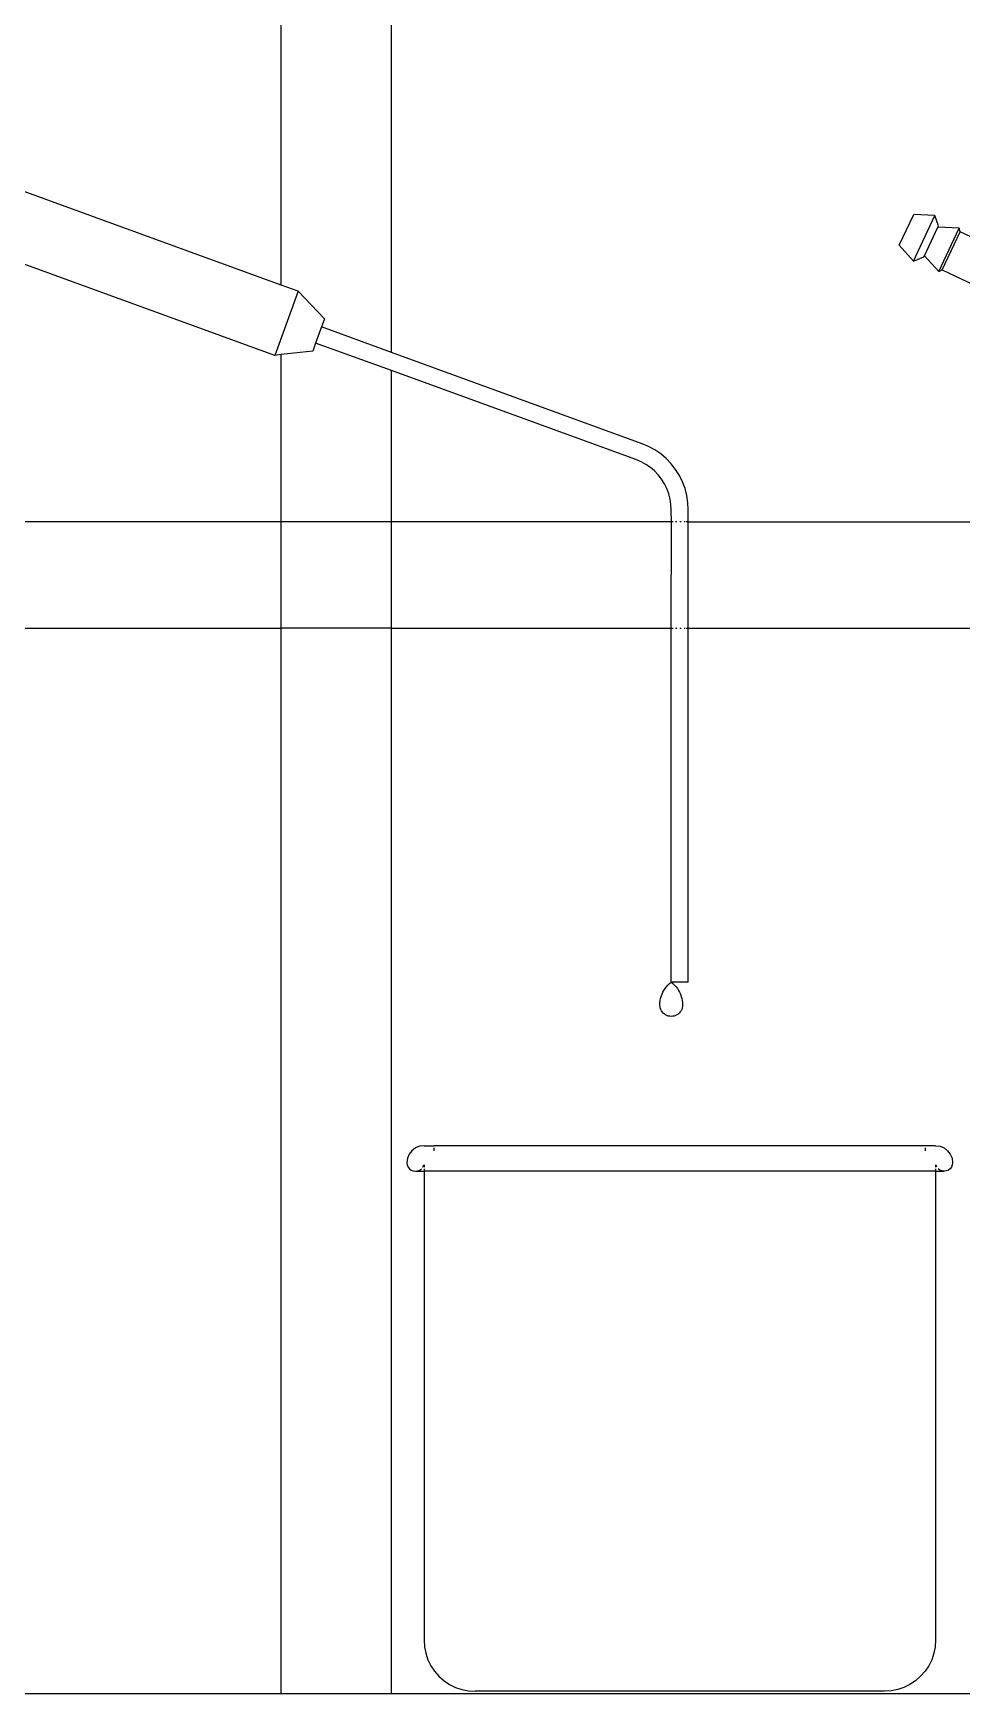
# Model space of a CAD drawing. Header units: metres. Extents: x 2.3 to 15.1, y 3 to 5.1.
# Drawn here: x 11.5319 to 11.7497, y 4.2984 to 4.688 of the extents above; entities that cross this region are included whole.
import ezdxf

# ---------------------------------------------------------------- set-up
doc = ezdxf.new("R2010")
doc.units = ezdxf.units.M
doc.layers.add('Edges', color=7, linetype='Continuous')

# ---------------------------------------------------------------- blocks, each defined once
blk = doc.blocks.new('Chemistry Lab table fr')
at = {"layer": 'Edges'}
for p, q in [((1.27224, 0.36067), (1.27224, 0.53017)), ((1.29805, 0.34489), (1.29805, 0.53017)), ((1.27224, 0.36067), (1.17095, 0.39754)), ((1.27072, 0.3442), (1.16547, 0.38251)), ((1.41717, 0.37002), (1.42059, 0.37728)), ((1.42054, 0.36634), (1.42557, 0.37703)), ((1.42557, 0.37703), (1.42059, 0.37728)), ((1.42308, 0.36758), (1.42623, 0.37428)), ((1.42636, 0.37456), (1.42557, 0.37703)), ((1.42623, 0.37428), (1.42636, 0.37456)), ((1.43122, 0.37403), (1.42623, 0.37428)), ((1.42645, 0.3639), (1.43122, 0.37403)), ((1.43149, 0.37318), (1.43122, 0.37403)), ((1.42728, 0.36423), (1.43149, 0.37318)), ((1.44727, 0.36576), (1.43149, 0.37318)), ((1.41717, 0.37002), (1.42054, 0.36634)), ((1.42054, 0.36634), (1.42295, 0.3673)), ((1.42295, 0.3673), (1.42308, 0.36758)), ((1.42308, 0.36758), (1.42645, 0.3639)), ((1.42645, 0.3639), (1.42728, 0.36423)), ((1.42728, 0.36423), (1.44306, 0.3568)), ((1.27619, 0.35923), (1.27072, 0.3442)), ((1.27619, 0.35923), (1.27224, 0.36067)), ((1.28234, 0.35274), (1.27619, 0.35923)), ((1.28166, 0.35086), (1.28029, 0.3471)), ((1.28234, 0.35274), (1.28166, 0.35086)), ((1.29805, 0.34489), (1.28166, 0.35086)), ((1.28029, 0.3471), (1.2796, 0.34522)), ((1.29805, 0.34064), (1.28029, 0.3471)), ((1.27224, 0.34437), (1.27072, 0.3442)), ((1.2796, 0.34522), (1.27224, 0.34437)), ((1.27224, 0.30517), (1.27224, 0.34437)), ((1.35688, 0.32348), (1.29805, 0.34489)), ((1.29805, 0.30517), (1.29805, 0.34064)), ((1.35542, 0.31976), (1.29805, 0.34064)), ((1.35838, 0.32285), (1.35688, 0.32348)), ((1.35664, 0.31924), (1.35542, 0.31976)), ((1.35986, 0.32204), (1.35838, 0.32285)), ((1.36124, 0.32108), (1.35986, 0.32204)), ((1.36252, 0.31999), (1.36124, 0.32108)), ((1.36369, 0.31877), (1.36252, 0.31999)), ((1.35776, 0.31863), (1.35664, 0.31924)), ((1.35881, 0.3179), (1.35776, 0.31863)), ((1.35978, 0.31708), (1.35881, 0.3179)), ((1.36066, 0.31616), (1.35978, 0.31708)), ((1.36144, 0.31515), (1.36066, 0.31616)), ((1.36472, 0.31745), (1.36369, 0.31877)), ((1.36562, 0.31602), (1.36472, 0.31745)), ((1.36636, 0.31451), (1.36562, 0.31602)), ((1.36212, 0.31407), (1.36144, 0.31515)), ((1.36268, 0.31293), (1.36212, 0.31407)), ((1.36313, 0.31173), (1.36268, 0.31293)), ((1.36345, 0.3105), (1.36313, 0.31173)), ((1.36695, 0.31293), (1.36636, 0.31451)), ((1.36737, 0.31131), (1.36695, 0.31293)), ((1.36364, 0.30924), (1.36345, 0.3105)), ((1.36371, 0.30791), (1.36364, 0.30924)), ((1.36374, 0.30517), (1.36371, 0.30791)), ((1.36763, 0.30964), (1.36737, 0.31131)), ((1.36771, 0.30801), (1.36763, 0.30964)), ((1.36768, 0.30517), (1.36771, 0.30801)), ((1.27224, 0.30517), (1.17403, 0.30517)), ((1.27224, 0.28017), (1.27224, 0.30517)), ((1.29805, 0.30517), (1.27224, 0.30517)), ((1.29805, 0.28017), (1.29805, 0.30517)), ((1.36371, 0.30517), (1.29805, 0.30517)), ((1.36371, 0.28017), (1.36374, 0.30517)), ((1.36418, 0.30517), (1.36374, 0.30517)), ((1.36503, 0.30517), (1.36471, 0.30517)), ((1.36606, 0.30517), (1.36571, 0.30517)), ((1.367, 0.30517), (1.36671, 0.30517)), ((1.36759, 0.30517), (1.36724, 0.30517)), ((1.36768, 0.28017), (1.36768, 0.30517)), ((1.36768, 0.30517), (1.61451, 0.30517)), ((1.12144, 0.28017), (1.27224, 0.28017)), ((1.27224, 0.03017), (1.27224, 0.28017)), ((1.29805, 0.28017), (1.27224, 0.28017)), ((1.29805, 0.03017), (1.29805, 0.28017)), ((1.29805, 0.28017), (1.36371, 0.28017)), ((1.36371, 0.19711), (1.36371, 0.28017)), ((1.36374, 0.28017), (1.36418, 0.28017)), ((1.36471, 0.28017), (1.36503, 0.28017)), ((1.36571, 0.28017), (1.36606, 0.28017)), ((1.36671, 0.28017), (1.367, 0.28017)), ((1.36724, 0.28017), (1.36759, 0.28017)), ((1.36771, 0.19711), (1.36768, 0.28017)), ((1.36768, 0.28017), (1.97976, 0.28017)), ((1.36175, 0.19476), (1.362, 0.19521)), ((1.362, 0.19521), (1.36228, 0.19564)), ((1.36228, 0.19564), (1.36259, 0.19605)), ((1.36259, 0.19605), (1.36294, 0.19643)), ((1.36294, 0.19643), (1.36331, 0.19679)), ((1.36331, 0.19679), (1.36371, 0.19711)), ((1.36371, 0.19711), (1.36411, 0.19679)), ((1.36771, 0.19711), (1.36371, 0.19711)), ((1.36411, 0.19679), (1.36448, 0.19643)), ((1.36448, 0.19643), (1.36483, 0.19605)), ((1.36483, 0.19605), (1.36514, 0.19564)), ((1.36514, 0.19564), (1.36542, 0.19521)), ((1.36542, 0.19521), (1.36567, 0.19476)), ((1.36104, 0.19178), (1.36106, 0.19229)), ((1.36107, 0.19143), (1.36104, 0.19178)), ((1.36106, 0.19229), (1.36112, 0.1928)), ((1.36113, 0.19109), (1.36107, 0.19143)), ((1.36112, 0.1928), (1.36122, 0.19331)), ((1.36125, 0.19076), (1.36113, 0.19109)), ((1.36122, 0.19331), (1.36136, 0.19381)), ((1.36136, 0.19381), (1.36154, 0.19429)), ((1.36154, 0.19429), (1.36175, 0.19476)), ((1.36567, 0.19476), (1.36589, 0.19429)), ((1.36589, 0.19429), (1.36606, 0.19381)), ((1.36606, 0.19381), (1.3662, 0.19331)), ((1.36629, 0.19109), (1.36617, 0.19076)), ((1.3662, 0.19331), (1.3663, 0.1928)), ((1.36635, 0.19143), (1.36629, 0.19109)), ((1.3663, 0.1928), (1.36636, 0.19229)), ((1.36638, 0.19178), (1.36635, 0.19143)), ((1.36636, 0.19229), (1.36638, 0.19178)), ((1.3614, 0.19044), (1.36125, 0.19076)), ((1.36159, 0.19015), (1.3614, 0.19044)), ((1.36182, 0.18989), (1.36159, 0.19015)), ((1.36209, 0.18966), (1.36182, 0.18989)), ((1.36238, 0.18947), (1.36209, 0.18966)), ((1.36269, 0.18931), (1.36238, 0.18947)), ((1.36302, 0.1892), (1.36269, 0.18931)), ((1.36336, 0.18913), (1.36302, 0.1892)), ((1.36371, 0.18911), (1.36336, 0.18913)), ((1.36406, 0.18913), (1.36371, 0.18911)), ((1.3644, 0.1892), (1.36406, 0.18913)), ((1.36473, 0.18931), (1.3644, 0.1892)), ((1.36504, 0.18947), (1.36473, 0.18931)), ((1.36533, 0.18966), (1.36504, 0.18947)), ((1.3656, 0.18989), (1.36533, 0.18966)), ((1.36583, 0.19015), (1.3656, 0.18989)), ((1.36602, 0.19044), (1.36583, 0.19015)), ((1.36617, 0.19076), (1.36602, 0.19044)), ((1.30225, 0.15677), (1.30185, 0.15581)), ((1.30288, 0.1576), (1.30225, 0.15677)), ((1.30371, 0.15824), (1.30288, 0.1576)), ((1.30467, 0.15864), (1.30371, 0.15824)), ((1.30571, 0.15877), (1.30467, 0.15864)), ((1.30571, 0.15877), (1.30811, 0.15877)), ((1.30811, 0.15864), (1.30811, 0.15877)), ((1.42331, 0.15877), (1.30811, 0.15877)), ((1.30811, 0.1576), (1.30811, 0.15824)), ((1.42331, 0.15864), (1.42331, 0.15877)), ((1.42571, 0.15877), (1.42331, 0.15877)), ((1.42331, 0.1576), (1.42331, 0.15824)), ((1.42571, 0.15877), (1.42675, 0.15864)), ((1.42675, 0.15864), (1.42771, 0.15824)), ((1.42771, 0.15824), (1.42854, 0.1576)), ((1.42854, 0.1576), (1.42917, 0.15677)), ((1.42917, 0.15677), (1.42957, 0.15581)), ((1.30185, 0.15581), (1.30171, 0.15477)), ((1.30171, 0.15477), (1.30178, 0.15425)), ((1.30178, 0.15425), (1.30198, 0.15377)), ((1.30198, 0.15377), (1.3023, 0.15336)), ((1.3023, 0.15336), (1.30271, 0.15304)), ((1.30271, 0.15304), (1.30319, 0.15284)), ((1.30319, 0.15284), (1.30371, 0.15277)), ((1.30371, 0.15277), (1.30423, 0.15284)), ((1.30371, 0.15277), (1.30571, 0.15277)), ((1.30423, 0.15284), (1.30471, 0.15304)), ((1.30471, 0.15304), (1.30512, 0.15336)), ((1.30544, 0.15377), (1.30564, 0.15425)), ((1.30571, 0.15425), (1.30571, 0.15377)), ((1.30571, 0.15336), (1.30571, 0.15277)), ((1.30571, 0.15277), (1.30571, 0.04277)), ((1.42571, 0.15277), (1.30571, 0.15277)), ((1.42571, 0.15425), (1.42571, 0.15377)), ((1.42571, 0.15336), (1.42571, 0.15277)), ((1.42571, 0.15277), (1.42571, 0.04277)), ((1.42571, 0.15277), (1.42771, 0.15277)), ((1.42598, 0.15377), (1.42578, 0.15425)), ((1.42671, 0.15304), (1.4263, 0.15336)), ((1.42719, 0.15284), (1.42671, 0.15304)), ((1.42771, 0.15277), (1.42719, 0.15284)), ((1.42823, 0.15284), (1.42771, 0.15277)), ((1.42871, 0.15304), (1.42823, 0.15284)), ((1.42912, 0.15336), (1.42871, 0.15304)), ((1.42944, 0.15377), (1.42912, 0.15336)), ((1.42964, 0.15425), (1.42944, 0.15377)), ((1.42957, 0.15581), (1.42971, 0.15477)), ((1.42971, 0.15477), (1.42964, 0.15425)), ((1.30571, 0.04277), (1.30581, 0.04121)), ((1.30581, 0.04121), (1.30612, 0.03967)), ((1.30612, 0.03967), (1.30662, 0.03818)), ((1.4253, 0.03967), (1.4248, 0.03818)), ((1.42561, 0.04121), (1.4253, 0.03967)), ((1.42571, 0.04277), (1.42561, 0.04121)), ((1.30662, 0.03818), (1.30732, 0.03677)), ((1.30732, 0.03677), (1.30819, 0.03547)), ((1.30819, 0.03547), (1.30922, 0.03429)), ((1.42323, 0.03547), (1.4222, 0.03429)), ((1.4241, 0.03677), (1.42323, 0.03547)), ((1.4248, 0.03818), (1.4241, 0.03677)), ((1.30922, 0.03429), (1.31041, 0.03325)), ((1.31041, 0.03325), (1.31171, 0.03238)), ((1.31171, 0.03238), (1.31312, 0.03169)), ((1.31312, 0.03169), (1.3146, 0.03118)), ((1.3146, 0.03118), (1.31614, 0.03087)), ((1.41682, 0.03118), (1.41528, 0.03087)), ((1.4183, 0.03169), (1.41682, 0.03118)), ((1.41971, 0.03238), (1.4183, 0.03169)), ((1.42102, 0.03325), (1.41971, 0.03238)), ((1.4222, 0.03429), (1.42102, 0.03325)), ((1.27224, 0.03017), (1.1664, 0.03017)), ((1.29805, 0.03017), (1.27224, 0.03017)), ((1.44582, 0.03017), (1.29805, 0.03017)), ((1.31614, 0.03087), (1.31771, 0.03077)), ((1.41371, 0.03077), (1.31771, 0.03077)), ((1.41528, 0.03087), (1.41371, 0.03077))]:
    blk.add_line(p, q, dxfattribs=at)

msp = doc.modelspace()

# ---------------------------------------------------------------- block references
msp.add_blockref('Chemistry Lab table fr', (10.31787, 4.26826))

doc.saveas('drawing.dxf')
